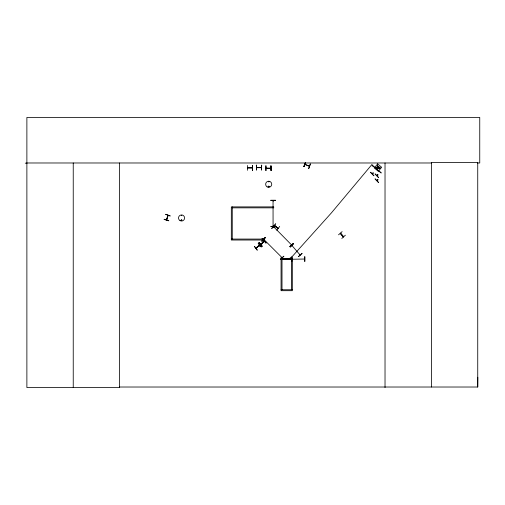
<?xml version="1.0" encoding="UTF-8"?>
<svg xmlns="http://www.w3.org/2000/svg" width="505" height="505" viewBox="0 0 505 505"><rect width="100%" height="100%" fill="white"/><g stroke="black" fill="none" stroke-linecap="round" stroke-linejoin="round"><path stroke-width="0.76" d="M477.389 162.982L479.75 162.982L479.75 117.45L26.879 117.45L26.879 387.55L119.66 387.55L119.597 387.019L477.736 387.019L477.806 377.254M291.701 245.285L291.884 245.127M299.97 254.867L300.128 255.012M291.77 245.152L273.641 226.751L273.994 227.136M273.962 227.098L273.533 226.915M281.948 257.771L281.607 257.43L282.074 257.626M291.726 245.152L291.505 244.654L291.884 244.963M168.02 215.401L166.404 219.833L166.802 219.359M167.856 215.755L167.786 215.332M274.253 225.621L278.103 228.506L274.322 225.672M278.274 228.273L274.449 225.495M273.072 201.028L273.072 200.491M273.262 200.592L273.243 201.028M273.016 225.899L273.053 226.265M181.093 220.243C182.469 218.715 181.56 221.998 181.181 220.022M181.232 220.243L181.844 220.079L181.358 220.445M268.95 181.825L268.471 181.623L268.906 181.876M269.146 186.635C268.338 184.956 268.092 187.797 269.07 186.73M340.427 233.177L343.406 236.839M343.425 236.82L343.274 236.365L343.634 236.769M273.047 200.592L273.072 226.284M377.115 167.54L377.551 165.741L380.063 167.862L376.56 168.058L377.551 165.741L376.812 168.272L377.791 168.834L379.217 167.142M291.379 244.799L291.732 245.114L291.593 244.704M164.119 219.423L168.733 220.824M168.051 215.3L166.656 219.845L168.001 215.357M304.534 259.033L291.909 259.248M181.333 215.345L181.743 215.667L181.39 215.313M268.42 186.44C269.664 185.726 268.187 187.652 268.553 186.263M305.594 162.755L304.023 166.581L305.38 162.667M303.802 166.492L305.399 162.673M303.966 166.562L305.563 162.743M309.268 166.303L304.932 164.466M283.027 258.907L282.497 259.115M255.909 248.113L259.69 245.114L256.123 248.22M260.63 244.224L264.33 241.125M247.526 167.793L252.355 167.793M266.084 168.114L270.914 168.279L266.097 168.304M272.845 227.446L275.717 223.564M276.816 230.299L279.688 226.423M259.665 245.247L256.104 248.201M261.148 244.054L260.738 244.357M264.418 241.226C255.379 249.028 266.167 239.774 264.115 241.554M252.285 167.982L247.538 167.988M256.641 167.502L261.42 167.673L256.603 167.698M372.027 164.384L331.413 212.876L289.895 259.115M372.071 166L372.848 165.078M380.063 167.862L376.56 168.058L378.245 167.464L380.063 167.862L376.812 168.272L377.443 167.578L378.264 168.272M378.397 166.454L377.746 167.218L378.567 167.912M271.671 228.348L275.073 224.927M271.81 228.487L275.2 225.053M261.868 240.986L265.258 237.552M261.994 241.112L265.384 237.678M281.891 257.739L281.064 257.575L281.064 290.691L292.326 290.691L292.326 257.575L291.391 257.575L291.391 289.756M280.338 259.45L283.898 256.18L280.313 259.431M377.652 174.585L376.989 175.254L377.273 175.538L377.986 174.869L377.652 174.541L376.945 175.254L377.273 175.582L377.936 174.869M377.652 179.502L376.945 180.209L377.273 180.544L377.986 179.831L377.652 179.502L377.936 179.831M338.527 234.831L342.131 231.625M345.363 235.204L341.803 238.467M289.864 246.648L293.569 243.555M289.933 246.73L293.506 243.479L289.946 246.743M258.314 243.056L261.218 246.92L258.295 243.075M262.026 246.314L259.134 242.438L262.044 246.295M255.947 248.081L259.545 245.045M264.399 241.289L260.832 244.306M304.995 164.283L309.395 166.101M263.793 239.383L263.951 239.843M378.283 167.938L377.809 167.976L377.772 167.502M340.49 233.241L343.583 236.675M304.767 256.698L304.786 261.527L304.805 256.698M270.737 200.239L275.566 200.226M270.737 200.441L275.566 200.409M25.25 163.172L26.879 163.166M26.879 162.982L431.384 162.982M256.325 165.173L256.591 170.002L256.344 165.173M265.819 165.785L265.838 170.608M247.526 170.292L247.456 165.463M252.595 170.292L252.355 165.463L252.62 170.292M271.179 170.608L270.914 165.785L271.16 170.608M232.262 207.839L273.716 207.839L273.716 206.898L231.322 206.898L231.322 240.014L263.496 240.014L263.496 239.073L231.322 239.073M281.064 289.756L292.326 289.756M290.129 257.929L290.697 257.935M290.148 258.263L290.678 258.27M290.211 259.223L290.741 259.229M290.192 259.557L290.754 259.564M291.726 259.115L291.196 258.907M164.175 219.233L168.79 220.653M263.97 239.825L263.73 239.591M275.055 226.309L277.295 227.944M378.226 166.656L379.04 167.351M376.97 168.14L377.791 168.834M376.187 168.443L377.62 169.655M372.545 165.438L381.193 172.855M375.493 168.184L376.402 168.954M372.368 165.646L381.105 172.956M340.275 233.361L343.507 236.877L340.326 233.386M291.72 245.272L300.115 254.993M263.477 239.698C272.46 250.922 254.488 229.409 265.983 242.993M259.109 242.463L262.228 246.143M258.162 243.189L261.236 246.907M281.607 257.5L282.03 257.619L263.831 239.414L264.121 239.667M291.846 261.527L291.814 256.698M477.736 387.019L477.736 162.459L431.384 162.459L431.384 387.019M385.025 162.982L385.025 387.55M282.005 257.575L282.005 289.756M270.977 165.785L270.977 170.608M266.015 165.785L266.015 170.608M256.527 165.173L256.559 170.002M252.418 165.463L252.361 170.292M232.262 206.898L232.262 239.073M119.59 162.982L119.59 387.55M73.238 162.982L73.238 387.55M283.103 258.484L283.103 259.008L291.126 258.964L291.126 258.541L283.103 258.484M165.691 214.297L170.229 215.976L165.684 214.322M310.348 163.992L308.732 168.55L310.348 163.992M275.579 226.6L270.743 226.347L275.566 226.587M377.664 163.917L374.293 167.912L378.283 171.283L381.66 167.294L377.664 163.917M265.239 237.533L262.038 241.156L265.239 237.533M293.525 243.372L290.325 246.995L293.525 243.372M370.531 172.262L373.87 175.746L370.531 172.262M373.056 172.817L372.343 173.531L372.677 173.859L373.384 173.152L373.056 172.817M375.127 173.985L378.472 177.47L375.127 173.985M375.127 178.94L378.472 182.425L375.127 178.94M302.041 253.403L298.461 256.635L302.022 253.377M254.406 246.333L257.304 250.202L254.381 246.352M262.284 243.479L258.623 246.509L262.322 243.524M261.685 165.173L261.42 170.002L261.685 165.173M291.833 258.907L282.396 259.115L291.833 258.907M267.17 186.9A3.055 3.055 0 0 0 271.747 184.262A3.055 3.055 0 0 0 267.17 181.617A3.055 3.055 0 0 0 267.17 186.9M180.032 220.628A3.055 3.055 0 0 0 184.609 217.983A3.055 3.055 0 0 0 180.032 215.338A3.055 3.055 0 0 0 180.032 220.628"/></g></svg>
